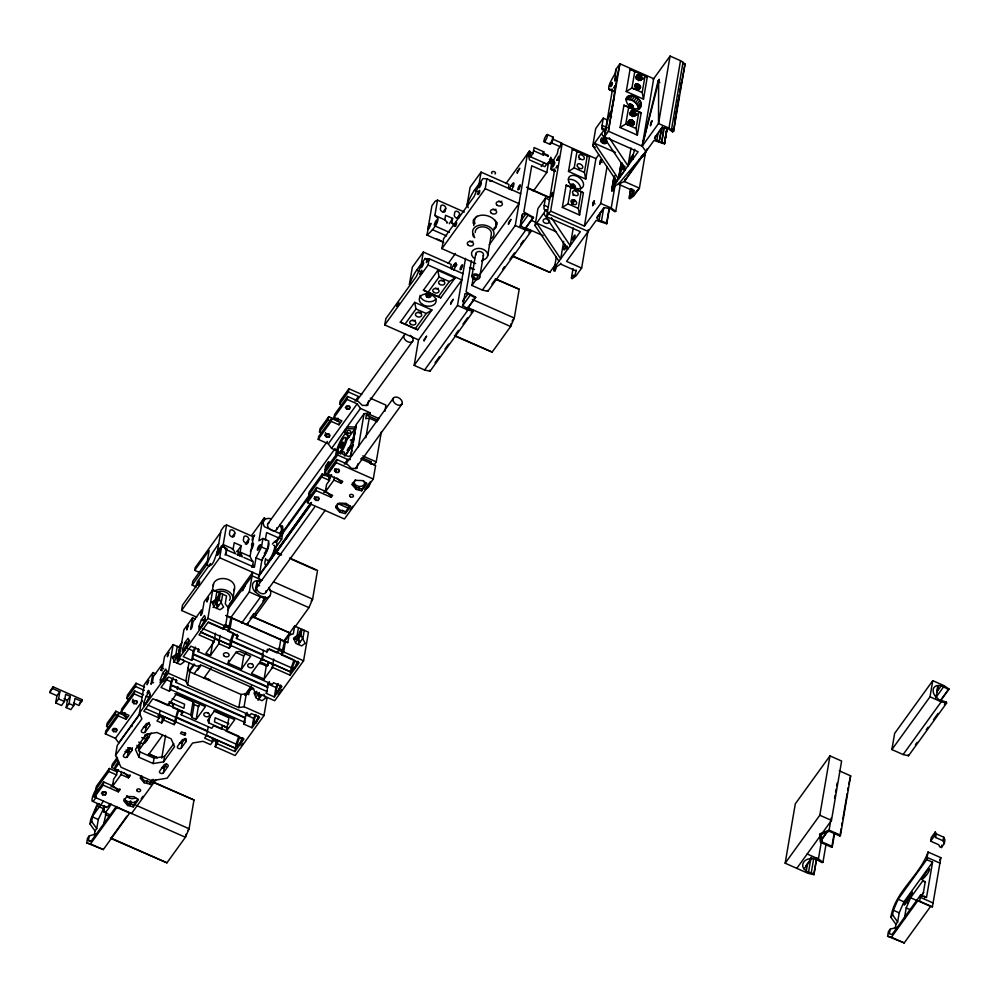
<?xml version="1.0" encoding="UTF-8"?>
<svg xmlns="http://www.w3.org/2000/svg" width="999" height="999" viewBox="0 0 999 999"><rect width="100%" height="100%" fill="white"/><g stroke="black" fill="none" stroke-linecap="round" stroke-linejoin="round"><path stroke-width="1.5" d="M628.496 105.145C630.257 101.361 636.076 108.529 631.131 108.179M629.07 95.679L626.173 99.675C631.905 98.551 638.636 103.521 638.386 109.528L641.283 105.532C642.207 98.464 629.582 91.021 626.148 98.839C625.212 105.906 637.837 113.337 641.283 105.532M621.977 162.787C623.289 173.614 614.947 181.656 611.713 190.821L612.874 190.859L613.586 185.814M607.342 141.271C604.482 148.476 596.44 136.701 605.556 139.148M473.763 225.562L473.688 219.343L473.389 221.141C477.872 208.167 504.682 218.619 493.631 230.095M496.316 226.373L496.84 222.377L496.528 224.176M556.168 264.635L555.119 270.779L553.946 270.729L555.144 266.521L580.357 231.681L546.59 216.733L554.757 168.993C545.679 172.515 555.407 156.631 557.38 153.646L558.129 149.276L562.162 143.681L595.928 158.629L584.403 226.086L550.636 211.139L562.162 143.681M555.119 270.779L556.181 266.995L560.601 264.086L575.961 270.879L575.087 275.262L571.428 277.997L572.077 278.758L576.073 275.786L581.643 268.069L588.199 229.745M347.202 449.95L347.177 450.299A2.885 0.662 -66.1 0 0 348.314 449.812A2.885 0.662 -66.1 0 0 349.762 446.328L349.762 446.228M553.421 162C543.943 159.053 555.744 157.48 553.246 162.475L549.75 160.926M552.435 139.211L551.985 140.822M557.255 165.822L556.143 167.932L557.242 165.934M614.01 176.361L611.912 188.624L616.733 181.343L592.782 145.654L604.033 130.095L601.997 129.47L601.748 127.835L603.221 118.169L607.417 120.03M610.801 113.199L610.676 112.388L609.64 113.474L608.616 117.195L610.676 113.711L614.16 97.502M615.484 152.51L594.53 143.244L618.481 178.933L638.124 151.761L604.358 136.826L608.403 131.231L619.929 63.774L615.884 69.368L614.822 81.019L616.883 77.547L619.929 63.774L653.696 78.709L642.17 146.166L645.966 151.548L618.369 184.166L615.484 185.539L613.061 188.886M632.692 156.531L632.692 155.132L630.968 157.505L630.519 160.177L632.492 157.155L634.74 149.276M608.491 116.396L604.358 136.826L612.524 89.086C603.433 92.607 613.174 76.723 615.147 73.726L615.884 69.368M281.593 554.807L275.724 552.297L280.307 555.007M663.648 127.797L661.7 142.657L664.435 143.007L664.51 143.868L653.97 140.472L624.325 181.481L618.369 184.166L618.518 183.267M679.745 91.796L680.232 88.749M680.706 85.702L681.181 82.655M617.007 77.023L608.403 131.231L642.17 146.166L658.528 123.526L670.067 56.069L680.506 60.689L685.039 63.973L673.513 131.431L672.539 131.818L668.356 128.809L662.237 127.685L654.62 138.224L656.83 140.497L661.7 142.657L664.323 127.323M450.774 267.133L451.236 264.398L423.301 252.035L412.337 267.208L409.34 284.715L409.752 283.828A15.709 3.634 -66.1 0 1 416.683 270.13L421.303 263.736L423.301 252.035M508.541 187.225L509.003 184.49L481.068 172.115L470.092 187.3L467.107 204.795L468.231 207.68M667.007 129.021L664.51 143.868L667.132 128.534M81.943 701.51L74.962 698.426L73.726 705.619L70.842 709.615L66.184 707.554L69.068 703.558L70.305 696.365L65.647 694.305L64.411 701.498L61.526 705.494L55.707 702.921L56.931 695.716L49.95 692.632L50.262 690.833L53.147 686.837L82.255 699.712L79.058 705.506L73.464 703.034M49.95 692.632L53.147 686.837M55.707 702.921L58.591 698.925L59.828 691.72L52.835 688.636M66.184 707.554L67.42 700.361L70.305 696.365M109.128 727.559L106.606 726.435L107.155 723.201L115.822 711.213L125.449 715.471M155.906 779.794L131.531 813.498L129.708 813.074L103.309 849.587L86.713 842.881L87.5 838.298L89.223 835.901L95.817 833.978M94.318 835.027L95.005 830.981L89.96 823.9L90.747 819.317L97.328 804.033M98.352 790.584L95.829 789.472L96.341 786.45L109.341 768.481L117.095 771.902L116.583 774.924L113.699 778.92L112.388 786.575L119.755 789.834L118.307 791.832L103.184 785.139L103.721 781.98L113.811 786.438L118.469 790.921L118.307 791.832M140.359 712.936L118.694 742.906L115.422 738.336L105.332 733.865L105.832 730.931L118.831 712.949L126.586 716.383L126.086 719.317L118.332 715.883L118.831 712.949M90.772 841.508L88.449 840.484L89.223 835.901M89.96 823.9L91.696 821.503L92.47 816.92L97.228 805.881L99.013 803.408M106.606 726.435L115.26 714.447L115.822 711.213M95.005 830.981L96.741 828.583L98.302 819.492L104.833 805.981M113.611 731.618L114.111 728.683L116.571 728.771L116.071 731.718L113.611 731.618L112.238 730.019L113.337 728.496L115.809 728.583L117.17 730.194L116.071 731.718M104.995 791.845L106.356 793.456L105.27 794.967L102.797 794.879L103.334 791.72M95.829 789.472L108.829 771.49L109.341 768.481M105.27 794.967L105.807 791.807L102.535 791.757L101.436 793.281L102.797 794.879M118.182 770.354L111.713 767.494L112.225 764.485L117.432 757.292M126.086 719.317L128.971 715.321L121.216 711.887L121.716 708.953L134.715 690.971L143.544 694.879M103.659 824.2L106.406 812.05M182.892 712.499L178.721 710.651L176.398 717.132L176.011 721.99L213.212 738.511L212.662 741.708L210.539 744.642L203.047 741.32L192.595 743.019L167.17 778.184L151.498 780.731L120.991 767.244L115.534 755.331L117.233 745.441L139.985 713.96M129.333 699.587L126.811 698.463L127.373 695.229L136.039 683.241L144.58 687.025M124.363 716.508L125.025 712.649M136.026 700.624L137.387 702.222L136.289 703.746L133.829 703.658L132.467 702.047L132.967 699.113M126.811 698.463L135.477 686.488L136.039 683.241M121.216 711.887L134.216 693.905L134.715 690.971M112.388 786.575L121.054 774.587L121.566 771.528M133.829 703.658L134.328 700.724M131.918 726.673L132.23 724.874M136.289 703.746L136.801 700.811L133.554 700.524L132.467 702.047M127.285 756.842L131.905 750.449A2.098 1.498 9.7 0 0 130.956 748.338A2.098 1.498 9.7 0 0 128.172 748.8L123.551 755.194A2.098 1.498 9.7 0 0 124.488 757.292A2.098 1.498 9.7 0 0 127.285 756.842L128.197 751.435L130.519 748.239M131.905 750.449L132.368 747.751M115.534 755.331L141.933 718.818L139.398 713.149L144.293 684.565L152.959 672.577L155.682 673.788M129.595 804.02L130.095 801.098M139.011 750.486L140.285 743.056L137.762 746.54M130.32 804.02L130.832 801.061M138.961 757.254L135.439 749.375L146.416 734.19L156.868 732.492L171.079 738.773L174.588 746.665L163.624 761.837L153.172 763.548L138.961 757.254L139.885 751.86L136.95 745.291M145.192 732.067L149.813 725.674A2.098 1.498 9.7 0 0 148.863 723.563A2.098 1.498 9.7 0 0 146.079 724.025L141.458 730.419A2.098 1.498 9.7 0 0 142.395 732.517A2.098 1.498 9.7 0 0 145.192 732.067L146.104 726.673L149.188 722.402M141.733 737.562L144.231 738.661L144.843 735.064L147.465 734.64M134.715 804.37L135.215 801.423M146.329 741.508L147.627 733.903M160.602 680.706L160.202 683.004L165.409 675.811L166.646 671.153L165.784 669.068L162.612 673.463L160.29 679.944L162.899 681.718M153.172 779.32L149.713 784.115L144.143 782.704L144.443 780.931L140.484 776.273M146.728 782.804L147.04 781.018L144.443 780.931M159.415 714.535L160.115 710.489M139.398 713.149L168.282 673.201L173.177 644.605L179.595 647.452L178.571 653.446L175.687 657.442L173.039 658.204L175.924 654.208L177.26 646.428M153.172 763.548L154.083 758.154L164.535 756.443L173.826 743.606M149.713 784.115L151.748 779.944M157.904 715.546L163.349 718.194L164.311 716.87L163.761 720.067L174.088 724.65L174.638 721.44L159.653 714.809L159.103 718.006L156.98 720.941L161.638 722.989L162.562 717.607M181.593 610.489L182.517 605.094L194.355 588.711A5.245 1.211 -66.1 0 0 197.278 581.905L210.564 563.536A5.232 1.211 -66.1 0 0 212.263 563.936L212.887 562.986A5.232 1.211 -66.1 0 0 214.573 559.365L216.471 554.058A4.97 1.149 -66.1 0 1 218.656 549.725L221.678 546.228L219.718 557.742L181.593 610.489L196.703 617.17M244.38 720.004L243.681 724.05L252.06 727.759L259.653 717.27L251.261 713.561L250.075 715.209L175.787 682.342L176.973 680.694L168.594 676.985L161.014 687.462L169.393 691.183L171.004 681.73L172.877 678.021M169.393 691.183L170.579 689.535L170.979 684.677L173.289 678.196M159.103 718.006L143.819 711.251L152.859 698.751L168.144 705.506L168.506 703.371M178.858 660.789L176.848 657.954L177.61 653.458M161.738 758.154L165.634 735.314M299.051 633.291L301.948 629.295L308.466 632.18L303.584 660.789L274.7 700.736L254.795 691.932L253.034 687.986L201.798 665.322L196.578 666.171L178.996 658.391L183.891 629.795L192.557 617.807L195.28 619.018M196.378 586.987L192.183 585.127L192.869 581.143L207.317 561.151L209.166 550.349L194.718 570.342L200.3 572.814M194.718 570.342L195.18 567.632L220.592 532.467M175.787 682.342L176.249 679.607M163.624 761.837L164.535 756.443M226.686 730.806L227.235 727.609L222.577 725.549L221.703 729.208L213.661 725.649L211.751 728.308L181.206 714.797L183.129 712.137L172.802 707.567L173.676 703.908L169.018 701.847M173.676 703.908L172.802 707.567M177.31 689.497L177.797 686.588M163.374 772.814L167.994 766.42A2.098 1.498 9.7 0 0 167.058 764.31A2.098 1.498 9.7 0 0 164.273 764.772L159.653 771.166A2.098 1.498 9.7 0 0 160.589 773.263A2.098 1.498 9.7 0 0 163.374 772.814L164.298 767.419L166.608 764.223M174.638 721.44L178.009 709.452M216.209 740.759L215.197 746.703L235.115 755.519L263.986 715.559L244.081 706.743L238.848 707.604L187.625 684.927L185.864 680.993L188.923 663.099M181.206 714.797L181.905 710.701M269.393 681.543L267.532 686.725L267.145 691.583L265.959 693.231L274.338 696.94L281.918 686.45L273.539 682.742L272.352 684.39L198.052 651.523L199.251 649.874L190.871 646.166L183.279 656.655L191.671 660.364L193.282 650.923L195.155 647.202M187.625 684.927L189.86 671.827L188.099 667.881M191.671 660.364L192.857 658.716L193.244 653.858L195.567 647.377M181.281 748.039L185.901 741.645A2.098 1.498 9.7 0 0 184.965 739.535A2.098 1.498 9.7 0 0 182.18 739.997L177.56 746.39A2.098 1.498 9.7 0 0 178.496 748.488A2.098 1.498 9.7 0 0 181.281 748.039L182.205 742.644L185.29 738.373M198.052 651.523L198.526 648.788M184.678 735.301L185.826 733.703L181.606 731.83L180.457 733.428L184.678 735.301L185.14 732.604M185.901 741.645L186.363 738.948M168.144 705.506L176.561 693.868L205.407 706.63L196.166 719.417L191.945 717.544L190.772 714.922L193.007 701.822L174.887 693.793M212.1 592.045L213.486 583.953M178.996 658.391L207.879 618.418L212.775 589.835L219.168 592.669L218.157 598.663L215.26 602.659L212.637 603.433L215.522 599.437L216.858 591.645M220.155 548.788L219.368 548.439A3.272 0.762 -66.1 0 0 218.069 549.787L217.282 552.197L220.979 530.594L224.313 525.973L226.573 524.95L253.409 536.825L250.062 556.455L252.41 561.251A5.919 1.374 -66.1 0 1 251.86 566.895M191.945 717.544L194.181 704.445L193.007 701.822M222.789 547.127L226.573 524.95M196.166 719.417L198.401 706.305L200.087 703.983M218.456 606.006L216.433 603.184L217.445 597.177M221.254 546.128L226.923 548.551L225.874 554.67L254.395 567.295L256.019 557.842L261.501 546.99L262.962 538.449L268.781 541.021L267.32 549.575L261.838 560.414L258.704 578.733M216.433 603.184L219.318 599.188L220.342 593.181L226.573 595.953L225.25 603.746L228.521 608.316L225.462 626.211L223.339 629.145L208.054 622.377L199.013 634.889L214.298 641.645L205.881 653.296L210.539 655.356L218.956 643.706L219.505 640.509L214.51 638.91L215.484 633.241M210.539 655.356L212.775 642.245M214.298 641.645L214.51 638.91M222.677 594.218L221.341 602.022L216.646 608.503M234.802 533.116L234.328 535.851A2.747 1.811 35.9 0 1 231.568 536.65A2.747 1.811 35.9 0 1 229.445 533.678L229.907 530.956A2.747 1.811 35.9 0 1 232.68 530.157A2.747 1.811 35.9 0 1 234.802 533.116L232.205 536.713M233.154 548.975L223.214 544.58L225.574 549.375L235.502 553.771L233.154 548.975L234.228 542.682L241.234 545.779L239.485 555.844M185.939 834.252L185.414 837.249L166.933 862.824L110.327 838.211M218.631 644.168L220.142 635.314M153.484 782.042L193.993 799.974L189.073 828.758L185.414 837.249L94.518 797.127L95.055 793.968L103.721 781.98M223.339 629.145L223.701 627.01M235.452 748.351L213.212 738.511L212.25 739.834L216.895 741.895L217.869 740.571L217.32 743.768L234.902 751.548L236.051 744.093L238.861 736.251L208.816 722.901L210.065 715.621M232.667 599.537L234.503 588.748M279.945 639.31L280.794 639.51L279.021 649.912L276.898 652.846L268.868 649.288L266.945 651.947L236.413 638.436L238.324 635.776L227.997 631.206L231.044 617.669L226.386 615.609M227.997 631.206L230.12 628.271L231.893 617.869L231.044 617.669M218.956 643.706L229.295 648.276L230.457 640.796L233.254 632.979M248.264 542.007L248.739 539.285A2.747 1.811 35.9 0 0 246.616 536.313A2.747 1.811 35.9 0 0 243.843 537.125L243.381 539.847A2.747 1.811 35.9 0 0 245.504 542.819A2.747 1.811 35.9 0 0 248.264 542.007L246.541 544.405M228.184 663.161L236.276 651.972L239.76 651.41L250.724 656.256L241.483 669.043L228.184 663.161L228.684 660.252M229.295 648.276L231.206 645.629L231.606 640.771L233.916 634.29L236.701 635.514M236.413 638.436L237.113 634.34M221.703 729.208L222.065 727.072M230.27 618.344L249.325 591.97L252.685 572.327L228.172 606.231M234.902 751.548L243.943 739.048L226.361 731.268L228.921 717.707L213.811 711.013M241.483 669.043L243.719 655.943L246.241 652.459M255.245 591.745L257.018 581.368M255.569 592.419L257.592 580.569M265.284 540.247L266.596 532.567L281.681 539.235L275.337 548.026M238.848 707.604L241.096 694.492L246.316 693.643L248.651 694.68L249.463 689.884L253.734 688.648M244.081 706.743L246.316 693.643M243.681 724.05L244.88 722.402L245.267 717.544L247.115 712.362M242.72 737.612L242.32 739.909L237.125 747.102L237.213 744.043L239.535 737.562L241.858 738.586L239.535 745.067L237.213 744.043M281.681 539.235L283.167 530.569L282.455 525.899L281.481 525.899L282.118 530.182L279.683 533.478L264.335 526.673L263.286 523.788L263.286 521.753L265.172 518.681L264.323 517.882L262.238 521.303L258.941 540.759L262.962 538.449M262.387 660.401L263.386 654.57M252.06 727.759L253.684 718.318L255.557 714.597M266.945 651.947L267.407 649.213M286.626 538.199L286.676 536.75L284.965 539.947M289.235 522.914L288.674 525.062L277.123 541.046M267.532 665.809L268.406 662.15L267.532 665.809L261.888 663.311L258.404 663.873L251.473 673.463L264.098 679.058L266.333 665.946L268.356 663.149M263.986 715.559L267.07 697.489M272.19 667.869L273.701 659.003M264.098 679.058L272.515 667.407L273.064 664.21L268.069 662.599M311.226 496.078L308.703 494.967L309.228 491.945L322.227 473.963L329.982 477.397L329.458 480.419L326.573 484.415L325.262 492.07L332.63 495.329L331.193 497.327L316.059 490.621L316.608 487.475L326.698 491.933L331.343 496.416L331.193 497.327M338.736 453.246L337.462 452.947L337.774 451.148L331.581 448.401L328.309 443.818L318.219 439.36L318.718 436.426L331.718 418.444L339.473 421.878L338.973 424.812L331.206 421.378L331.718 418.444M322.003 433.042L319.48 431.93L320.03 428.683L328.696 416.708L338.324 420.966M274.338 696.94L275.949 687.499L277.834 683.791M272.515 667.407L290.097 675.187L299.138 662.687L281.556 654.907L282.105 651.698L284.603 641.37L289.061 635.114L293.319 633.865L294.655 626.073L300.774 628.783L299.762 634.777L296.865 638.773L294.23 639.547L297.128 635.514M281.556 654.907L283.666 651.972L285.452 641.57L231.893 617.869M225.749 615.459L286.301 642.245L287.774 642.594L289.061 635.114M325.125 435.514L326.223 433.991L328.683 434.078L330.057 435.689L328.958 437.2L326.498 437.112L325.125 435.514L325.624 432.579M317.869 497.34L319.243 498.951L318.144 500.462L315.684 500.374L314.31 498.763L314.673 496.665M319.48 431.93L328.147 419.942L328.696 416.708M315.684 500.374L316.221 497.215M326.498 437.112L326.998 434.178L329.458 434.265L328.958 437.2M308.703 494.967L321.703 476.985L322.227 473.963M318.144 500.462L318.681 497.302L315.409 497.252L314.31 498.763M290.097 675.187L291.258 667.707L294.056 659.889M332.355 476.423L324.6 472.989L325.112 469.967L338.112 451.998L348.201 456.456L352.46 455.219M338.973 424.812L341.858 420.816L334.103 417.382L334.603 414.448L347.602 396.466L357.692 400.936L362.35 405.407L367.769 405.394L368.531 400.886M301.948 629.295L300.924 635.289L305.195 643.306L301.623 645.916L295.804 643.344L293.556 638.161L297.128 635.551L298.451 627.759M300.062 642.12L298.039 639.285L298.801 634.79M328.559 461.9L327.947 465.497L325.062 469.493L325.674 465.896L328.559 461.9L330.307 462.674M342.22 405.082L339.697 403.958L340.247 400.724L348.913 388.736L361.738 394.405M337.35 421.378L337.899 418.144M297.914 661.238L297.527 663.548L292.332 670.729L292.407 667.682L294.73 661.201L297.053 662.225L294.742 668.706L292.407 667.682M304.27 630.332L302.947 638.124L298.401 644.405M338.099 469.368L339.46 470.979L338.361 472.49L335.901 472.402L334.528 470.804L334.89 468.693M324.6 472.989L337.587 455.007L338.112 451.998M334.103 417.382L347.09 399.4L347.602 396.466M339.697 403.958L348.364 391.97L348.913 388.736M325.262 492.07L333.928 480.082L334.453 477.023M335.901 472.402L336.438 469.243M348.901 406.106L350.274 407.717L349.175 409.24L346.715 409.14L347.215 406.206M348.801 437.275L344.643 432.392L344.955 430.594L347.677 426.81L355.169 427.085L356.318 425.487M338.361 472.49L338.898 469.33L335.627 469.28L334.528 470.804M349.175 409.24L349.675 406.293L346.441 406.019L345.342 407.542L346.715 409.14M344.643 432.392L347.677 426.81M335.751 507.504L338.923 503.109L346.054 503.371L350.474 506.381L345.279 513.573L339.697 512.162L335.751 507.504L337.637 503.533M339.697 512.162L340.01 510.377L336.051 505.731M355.169 427.085L353.496 436.838L352.035 440.234M350.612 456.506L356.031 424.825L364.048 413.723L370.154 412.737L369.842 414.535L366.358 415.097L365.746 418.693L369.23 418.131L377.31 421.703M352.06 450.399L350.612 455.494M352.547 447.577L353.034 444.755L345.179 455.819M353.421 442.432L354.146 438.199M354.633 435.364L355.12 432.542M355.594 429.72L356.081 426.898M342.295 512.25L342.607 510.477L340.01 510.377M345.279 513.573L345.579 511.788L349.912 505.794M347.377 510.589L349.013 506.343L343.706 503.996L341.121 503.908M358.379 446.915L364.048 413.723M352.21 484.727L352.51 482.954L356.468 487.599L362.038 489.011L361.738 490.796L356.168 489.385L352.21 484.727L355.382 480.332L362.525 480.594L366.933 483.603L361.738 490.796M356.168 489.385L356.468 487.599M471.428 260.577L466.083 291.845L475.736 297.29L475.099 297.752L468.069 293.868L464.972 293.681L462.937 305.544L467.969 309.215L472.939 310.352L473.351 311.288L430.032 371.216L424.612 369.992L414.173 365.372L418.531 339.885L384.765 324.95L385.839 318.656L416.496 276.236L422.602 262.1L425.199 258.504L429.607 260.077M365.871 437.774L369.23 418.131M358.766 489.473L359.066 487.699M370.517 464.036L370.929 461.638L361.875 457.617M316.608 487.475L307.942 499.45L307.392 502.609L344.418 519.005L373.289 479.033L375.612 465.459L360.639 458.828M370.929 461.638L369.967 462.962L374.113 464.797L376.223 461.863L381.406 431.643M384.89 411.263L385.939 405.107L370.279 398.189M443.856 242.545L426.91 235.04L428.346 227.897L428.259 229.333A3.272 0.762 -66.1 0 0 429.745 226.823L431.168 223.439L430.294 223.651A3.272 0.762 -66.1 0 0 428.996 224.987L428.209 227.397L431.905 205.794L435.239 201.174L437.5 200.15L464.335 212.025M426.985 258.928L426.361 262.587L429.158 258.716L462.924 273.664M426.91 235.04A44.043 10.202 -66.1 0 0 432.217 229.957L432.954 229.071A44.043 10.202 -66.1 0 0 435.227 226.086A4.883 1.124 -66.1 0 0 436.913 223.002L437.375 221.84A4.883 1.124 -66.1 0 0 437.724 218.257L434.877 215.447L437.5 200.15M384.765 324.95L428.084 265.01L429.158 258.716M427.322 297.178L427.622 295.379M445.729 208.329L445.254 211.051A2.747 1.811 35.9 0 1 442.495 211.85A2.747 1.811 35.9 0 1 440.372 208.891L440.834 206.156A2.747 1.811 35.9 0 1 443.606 205.357A2.747 1.811 35.9 0 1 445.729 208.329L443.119 211.925M446.84 223.127A4.883 1.124 -66.1 0 1 447.652 222.652L444.817 219.842L445.591 215.309L452.597 218.406L451.823 222.952L453.708 224.825M475.674 263.574L441.908 248.639L443.606 238.736L474.263 196.316L479.183 184.153L482.954 178.584L486.925 178.809L520.691 193.744M459.652 214.485L459.19 217.208A2.747 1.811 35.9 0 1 456.418 218.019A2.747 1.811 35.9 0 1 454.308 215.047L454.77 212.325A2.747 1.811 35.9 0 1 457.53 211.513A2.747 1.811 35.9 0 1 459.652 214.485L457.055 218.082M414.173 365.372L457.492 305.432L465.534 258.379M481.068 172.115L479.07 183.828L474.438 190.222A15.709 3.634 -66.1 0 0 467.52 203.921L467.107 204.795M473.176 223.339L473.489 221.541L474.075 223.764M463.124 301.898L463.636 298.926M441.908 248.639L485.227 188.699L486.925 178.809M471.965 275.949L475.799 253.459M533.279 191.171L546.815 172.44L531.73 165.772L523.838 211.938L533.503 217.37L532.867 217.844L525.836 213.948L522.727 213.774L520.704 225.624L525.736 229.308L530.706 230.444L531.106 231.381L487.787 291.308L482.367 290.072L471.928 285.464L473.176 278.159M479.607 277.697A3.921 2.81 9.7 0 0 474.537 274.026A3.921 2.81 9.7 0 0 473.201 278.733A3.921 2.81 9.7 0 0 479.607 277.697L483.454 255.207M487.599 256.094L491.296 234.515A8.179 5.869 9.7 0 0 483.791 226.898A8.179 5.869 9.7 0 0 475.212 232.517M495.329 228.396L496.628 224.575M480.057 274.226L515.259 225.524L527.372 154.508L529.458 151.086L530.294 151.885L527.597 155.632M520.129 226.423L522.152 214.573M533.566 150.699L534.103 147.552L543.793 151.836L543.256 154.982L533.566 150.699A3.921 0.912 -66.1 0 1 531.368 155.794A3.921 0.912 -66.1 0 1 530.107 155.494L530.644 152.347L533.404 153.571M511.138 323.526L510.626 326.523L492.145 352.098L455.094 336.139M495.454 278.733L519.205 289.248L514.285 318.032L510.626 326.523L467.307 307.355M558.978 261.251L535.027 225.562L537.949 208.479L545.466 198.077L549.65 199.937M547.864 156.568A3.921 0.912 -66.1 0 1 548.239 156.256L548.376 155.444L542.919 153.034L543.793 151.836M546.815 172.44L548.301 163.774M535.027 225.562L546.103 209.827A15.709 3.634 -66.1 0 1 544.23 205.27L545.466 198.077M562.35 207.417L566.158 185.115L583.391 192.745L579.582 215.047L562.35 207.417L568.031 203.871L570.928 186.963M568.506 171.441L572.315 149.138L589.547 156.768L585.726 179.071L568.506 171.441L574.188 167.894L577.072 150.986M553.946 270.729L556.306 256.93M563.711 241.346L560.714 258.853L536.763 223.152L556.318 231.805M560.601 264.086L560.751 263.187M573.264 227.922L570.217 245.704L551.398 217.657M579.582 215.047L578.284 208.404L581.168 191.496M585.726 179.071L584.427 172.427L587.325 155.519M571.428 277.997L573.026 268.619M573.501 276.848L573.788 275.112L571.728 276.261M575.961 270.879L576.111 269.98M600.861 141.034L601.348 138.187M601.023 141.646L601.51 138.811M601.398 142.233L602.135 137.962M601.96 142.745L602.684 138.474M602.659 143.144L603.396 138.873M593.256 202.21L592.632 205.819L594.405 200.624L593.256 202.21L595.004 204.033M600.337 160.777L599.725 164.373L601.485 159.178L600.337 160.777L602.085 162.587M603.458 143.406L604.432 137.725M604.308 143.519L605.282 137.837M605.144 143.469L605.869 139.198M605.906 143.269L606.63 138.998M584.403 226.086L600.774 203.434L607.055 166.646M581.643 268.069L566.57 261.401L596.203 220.379L606.755 223.776L606.68 222.927L599.063 220.404L600.374 212.737M601.361 221.716L603.721 207.917L597.015 217.233M620.117 127.51L623.925 105.207L641.158 112.825L637.35 135.14L620.117 127.51L625.799 123.963C631.755 127.298 638.511 123.239 631.231 119.868C626.823 119.218 629.557 125.35 632.679 124.763M626.261 91.533L630.069 69.231L647.302 76.861L643.493 99.163L626.261 91.533L631.955 87.987C638.885 92.033 644.58 86.076 636.675 83.804C632.966 84.341 636.226 89.223 638.823 88.786M613.811 178.559L611.713 190.821L614.023 178.559M606.68 222.927L609.303 207.592M614.735 175.874L612.899 186.601L615.446 178.259M606.755 223.776L609.378 208.441M599.063 220.404L596.853 218.132L604.47 207.592L610.601 208.729L614.772 211.726L615.746 211.338L611.213 208.054L615.134 185.065M628.696 107.055L625.799 123.963L636.051 128.496L637.35 135.14M634.84 71.079L631.955 87.987L642.195 92.52L643.493 99.163M621.228 162.899L618.481 178.933L621.241 162.874M615.746 211.338L620.466 183.741M609.165 137.75L627.984 165.797L631.018 148.014M636.051 128.496L638.935 111.588C638.311 117.57 628.471 116.371 630.906 111.126C633.216 109.765 637.325 113.099 635.376 115.422M642.195 92.52L645.092 75.612C644.455 81.593 634.627 80.395 637.05 75.15C639.36 73.776 643.468 77.123 641.52 79.445M645.704 151.361L639.41 188.162L633.841 195.866L629.845 198.838L629.195 198.077L630.794 188.699M629.195 198.077L631.256 196.94L632.592 189.111M633.641 190.747L632.854 195.342L631.256 196.94M625.411 178.858L624.325 181.481L639.41 188.162L632.854 195.342L633.865 190.06M658.091 80.869L642.17 146.166L659.253 79.271L658.091 80.869L659.852 82.68M654.62 138.224L657.317 133.804M655.019 138.836L655.544 135.777M656.83 140.497L658.129 132.83M667.057 127.685L664.435 143.007L667.082 127.872M676.885 108.217L678.521 99.363L673.513 131.431L668.968 128.147L680.506 60.689M671.503 129.595L683.029 62.138M673.064 128.746L672.539 131.818L673.076 128.871M816.82 857.929L813.96 874.674L808.041 873.326L785.164 863.198L795.304 803.833L829.969 755.893L841.608 761.038L831.468 820.404L796.802 868.356M813.96 874.674L813.885 873.825L806.255 871.315L807.567 863.71M808.453 872.564L811.051 857.342M785.164 863.198L819.817 815.246L829.969 755.893M811.151 873.463L813.748 858.241M813.885 873.825L816.495 858.603M806.255 871.315L803.246 867.769A10.602 7.605 9.7 0 1 809.864 858.616L815.296 858.815L821.99 862.624L822.951 862.237L818.418 858.953L821.278 842.207M821.615 841.757L820.978 834.552L829.195 831.268L839.922 836.013L840.496 835.214L829.108 830.169L819.642 833.953L820.366 842.257L831.767 847.302L832.342 846.503L821.615 841.757L822.402 837.187M822.951 862.237L826.086 843.968M829.108 830.169L831.18 817.994M834.565 798.213L835.089 795.167M835.614 792.12L836.126 789.073M836.65 786.026L837.174 782.991M831.767 847.302L834.103 833.603M832.342 846.503L834.689 832.804M839.922 836.013L841.22 828.408M841.745 825.361L842.269 822.314M842.781 819.267L847.202 793.393M847.726 790.346L848.251 787.312M848.763 784.265L850.649 775.848L839.247 770.816M840.496 835.214L850.649 775.848M949.05 689.035L948.401 689.497L941.383 685.614L936.825 685.626A10.602 6.968 35.9 0 0 935.064 695.928L938.973 699.687L946.253 702.097L946.652 703.034L908.528 755.781L903.121 754.545L891.882 749.575L894.642 733.403L932.766 680.669L944.005 685.639L949.05 689.035L940.883 700.336M895.216 928.371L895.916 924.325L890.858 917.244C894.942 891.458 919.742 875.948 928.034 852.022L940.846 857.691L932.429 906.842L930.606 906.418L904.207 942.931L887.611 936.225L888.398 931.642L890.134 929.245L896.715 927.322L896.203 930.344M890.858 917.244L892.594 914.847L893.381 910.264L898.126 899.225L926.722 859.664L928.034 852.022M890.134 929.245L889.347 933.828L892.095 934.477L920.691 894.917L926.51 897.502L932.542 862.249L926.722 859.664M891.882 749.575L930.007 696.827L932.766 680.669M935.676 698.089L936.175 695.117M936.687 692.157L937.699 686.226M895.916 924.325L897.639 921.927L899.2 912.836L903.958 901.797L932.542 862.249M936.25 697.29L938.273 685.426M904.332 918.918L906.205 907.941L910.589 897.751L922.726 880.981L925.274 881.58L923.388 892.544L921.752 896.365M932.429 906.842L919.629 901.185L920.691 894.917M930.643 841.158L931.268 837.562L935.351 831.917L936.225 833.89L935.613 837.487L943.106 840.796L944.317 843.518L941.42 847.514L939.684 846.74L938.798 844.767L930.643 841.158L934.727 835.514L935.351 831.917M941.42 847.514L941.832 845.117M943.106 840.796L943.718 837.199L936.225 833.89M944.317 843.518L944.929 839.922L943.718 837.199M121.054 774.587L128.421 777.846L129.858 775.848L114.735 769.155L115.272 765.996L118.744 761.201M119.755 789.834L119.905 788.923L118.469 790.921M128.421 777.846L130.02 774.949L129.858 775.848M127.672 805.481L123.714 800.836L126.898 796.44L134.028 796.69L138.449 799.699L133.242 806.892L127.672 805.481L127.984 803.708L124.026 799.05M130.27 805.569L130.582 803.795L127.984 803.708M152.959 672.577L150.961 684.265L152.397 682.267L153.371 676.573L162.038 664.585L161.064 670.279L162.238 670.804M133.242 806.892L133.554 805.119L137.887 799.125M161.064 670.279L162.512 668.281L164.51 656.593L173.177 644.605M192.557 617.807L190.547 629.482L191.995 627.497L192.969 621.803L201.636 609.815L200.662 615.509L202.098 613.511L204.108 601.823L212.775 589.835M333.928 480.082L341.296 483.341L342.744 481.343L327.622 474.65L328.159 471.491L336.825 459.503L346.903 463.973L351.561 468.444L356.993 468.431L357.767 463.936M327.622 474.65L336.276 462.662L336.825 459.503M341.296 483.341L341.458 482.43L336.8 477.959M630.831 188.961L629.482 196.341L630.943 188.911M674.712 120.017L675.249 117.07M675.799 114.111L676.335 111.164M679.869 91.995L685.039 63.973L684.065 64.361M629.919 104.108L628.583 105.295L631.38 106.531L632.692 105.632L632.467 108.416L633.154 106.706M662.325 126.661L659.115 141.796L661.475 127.997L659.003 131.468M623.039 164.435L621.565 168.556L623.888 169.58M614.697 80.22L616.158 76.823L617.045 76.611M259.053 575.274L310.714 503.059M276.298 551.935L278.009 548.738L278.084 549.475M279.183 547.939L280.894 544.742L280.969 545.479M282.068 543.943L283.791 540.746L283.853 541.483M192.183 585.127L207.043 564.26A15.709 3.634 -66.1 0 1 213.973 550.561L218.669 543.718M624.862 166.546L624.1 168.681L621.765 167.645M924.649 897.814L924.887 896.378L924.212 896.765M143.831 702.722L146.154 696.241L149.326 691.845L150.175 693.93L148.938 698.588L143.744 705.781L143.831 702.722L146.129 703.733M146.591 702.447L150.037 695.054M167.295 671.191L164.91 674.487L162.587 680.968L160.29 679.944M177.785 658.166L177.285 661.126L178.371 659.602M182.567 649.125L184.89 642.644L188.062 638.249L188.923 640.334L187.675 644.992L182.48 652.185L182.567 649.125L184.865 650.149L187.188 643.668L189.573 640.371M199.026 626.348L201.348 619.867L204.52 615.471L205.382 617.569L204.146 622.215L198.938 629.407L199.026 626.348L201.323 627.372L205.232 618.693M217.382 603.396L216.87 606.356L217.969 604.832M212.662 741.708L204.633 738.161L206.543 735.501L208.329 726.76M267.857 665.346L259.827 661.788L261.75 659.14L263.524 650.386M248.963 692.257L250.874 688.498L251.161 689.223M259.39 694.268L258.878 697.227L259.977 695.716M258.791 717.132L253.584 724.325L253.671 721.266L255.994 714.784M256.306 723.051L258.316 715.821M281.069 686.313L275.861 693.506L275.949 690.446L278.271 683.965M278.733 690.184L280.594 685.002M298.976 639.497L298.476 642.457L299.575 640.933M547.252 163.386L544.817 166.683L529.458 159.89L528.421 154.957L530.294 151.885M627.984 165.797L630.394 159.34M148.651 692.669L149.288 691.308M647.14 148.726L645.966 151.548L641.021 157.068M294.88 627.122L308.953 607.642L312.612 599.15L317.532 570.367L289.598 558.004M939.747 860.239L940.846 857.691M632.991 106.169L632.267 107.767L631.38 106.531L632.255 105.132M572.027 204.408L571.903 203.746M630.019 123.988L628.821 123.976L629.795 124.5L632.679 120.504M629.22 123.114L629.457 124.276L632.317 120.305M624.625 166.009L621.565 169.755M186.151 644.73L187.4 642.257M631.905 107.13L632.692 105.632M633.628 111.189L631.331 115.509L630.619 115.11L633.503 111.114L631.331 115.509L634.215 111.513M551.773 141.284L550.899 142.482M552.347 163.986L548.851 162.437L549.537 161.388L553.021 162.937L552.347 163.986L548.401 162.325M449.375 223.726L452.597 218.406M104.395 808.303L103.234 811.575L103.908 811.188M560.851 143.844L561.713 143.132L560.077 146.641L550.761 142.52M905.306 901.647C898.725 916.857 924.038 874.088 905.306 901.647L908.091 902.884M624.325 181.481L635.401 164.71M611.912 188.624L625.424 169.343L601.46 133.641M56.931 695.716L59.828 691.72M79.371 703.708L82.255 699.712M400.374 322.153L414.697 302.335L431.93 309.952L417.607 329.77L400.374 322.153L417.607 329.77M423.476 290.185L437.799 270.367L455.032 277.997L440.709 297.814L423.476 290.185L440.709 297.814M105.332 733.865L118.332 715.883M236.9 551.773L241.234 545.779M318.219 439.36L331.206 421.378M245.267 544.08L248.739 539.285M251.623 535.464L264.323 517.882M448.226 263.461L455.457 253.471M505.993 183.554L529.458 151.086M405.132 324.001L415.996 308.978L414.697 302.335M428.246 292.033L439.098 277.01L437.799 270.367M263.349 521.191L265.172 518.681M252.297 538.236L254.62 535.039L251.998 540.034M125.15 718.381L126.586 716.383M354.982 401.236L358.454 396.428L348.364 391.97M451.473 269.405A4.583 1.061 -66.1 0 1 453.496 265.409L454.657 263.811A4.583 1.061 -66.1 0 1 456.131 264.161A4.583 1.061 -66.1 0 1 453.571 270.105M509.24 189.498A4.583 1.061 -66.1 0 1 511.263 185.502L512.412 183.903A4.583 1.061 -66.1 0 1 513.898 184.253A4.583 1.061 -66.1 0 1 511.338 190.197M178.446 647.439L182.105 642.382M267.982 523.588L327.36 441.446M356.581 401.011L404.083 335.289M115.422 738.336L142.495 700.873M178.596 650.961L180.757 647.964M218.169 596.178L220.342 593.181M328.309 443.818L357.18 403.871L347.09 399.4M173.451 662.312L177.66 656.493M213.049 607.542L217.258 601.71M176.848 657.954L179.733 653.958M415.384 328.534L426.248 313.511L431.93 309.952M438.486 296.566L449.35 281.543L455.032 277.997M331.581 448.401L360.452 408.441L357.18 403.871M177.06 663.286L180.307 658.791M164.248 681.618L166.845 678.034M276.661 529.433L335.115 448.551M366.183 405.582L412.762 341.134M541.221 166.558L543.918 162.837M346.491 439.085L349.101 435.477M418.531 339.885L461.85 279.957L428.084 265.01M347.452 439.135L354.857 428.883L347.377 428.608M489.21 244.842L518.993 203.634L485.227 188.699M111.713 767.494L117.782 759.103M275.112 542.457L309.003 495.554M323.564 475.412L325.387 472.889M227.585 609.702L252.098 575.799L262.175 580.257M288.923 524.712L310.776 494.493M324.425 475.599L326.248 473.076M481.793 261.164L483.329 259.028M94.518 797.127L103.184 785.139M114.735 769.155L119.068 763.161M307.392 502.609L316.059 490.621M189.286 670.429L193.843 664.123M328.958 477.834L330.781 475.312M286.925 536.401L311.501 502.41M328.796 478.484L331.531 474.7M189.236 671.877L194.705 664.298M117.095 771.902L118.544 769.904M329.982 477.397L331.418 475.399M258.329 576.923L311.276 503.658M329.545 478.384L331.368 475.861M276.024 552.859L311.051 504.408M471.928 285.464L476.448 279.221M110.976 786.95L113.499 783.453M323.851 492.432L326.386 488.936M344.318 464.135L347.677 459.478L350.399 459.465M462.662 301.361L468.069 293.868M521.328 220.192L525.836 213.948M138.436 750.836L151.224 733.141M194.156 673.738L200.549 664.897M257.193 586.538L314.735 506.93M345.804 463.961L393.306 398.239M144.867 743.131L149.425 736.825M197.765 669.954L200.499 666.171M94.293 813.835L103.397 801.223M462.45 305.944L470.566 294.705M520.217 226.024L528.334 214.797M161.638 722.989L163.761 720.067M603.221 118.169L595.704 128.571L592.782 145.654L595.204 147.502M466.97 308.991L475.099 297.752M524.737 229.083L532.867 217.844M466.72 309.777L475.736 297.29M525.387 228.609L533.503 217.37M635.601 77.148L637.05 75.15M636.126 76.898L637.574 74.9M241.496 623.314L260.564 596.94L265.984 598.176L246.915 624.537M424.612 369.992L467.932 310.052L473.351 311.288M482.367 290.072L525.699 230.145L531.106 231.381M636.038 77.81L638.211 74.813M636.026 78.896L638.923 74.9M639.66 75.137L636.763 79.133L637.474 79.533L640.359 75.537M148.027 755.406L162.637 735.189M203.746 678.321L211.051 668.206M265.871 592.382L325.249 510.239M355.394 468.531L401.985 404.083M641.008 76.049L638.111 80.045L638.636 80.644L641.52 76.648M634.59 85.889L636.038 83.891M250.15 618.581L253.771 613.561M262.849 601.011L265.572 597.24L260.602 596.091L254.395 591.071A10.602 6.968 35.9 0 1 256.156 580.756L260.702 580.744M435.04 362.799L439.548 356.556M444.967 349.063L448.576 344.068M455.794 334.078L458.504 330.332M463.012 324.088L467.532 317.844M471.141 312.849L472.939 310.352M491.895 284.141L495.504 279.146M502.734 269.156L504.532 266.658M509.952 259.166L514.46 252.922M520.779 244.181L523.488 240.434M528.908 232.942L530.706 230.444M626.211 98.352L627.659 96.354M634.502 86.801L636.675 83.804M639.722 80.282L641.895 77.298M174.088 724.65L176.011 721.99M635.214 86.888L637.387 83.891M640.634 79.932L642.082 77.934M640.634 80.532L642.082 78.534M635.951 87.138L638.124 84.141M116.221 806.518L91.196 841.133L88.449 840.484M627.909 99.438L630.794 95.442M635.938 88.524L638.823 84.528M86.713 842.881L90.509 843.918L116.895 807.404L118.719 807.841M255.619 615.496L270.055 595.516M636.575 89.036L639.46 85.04M629.832 99.663L632.717 95.667M637.1 89.635L639.984 85.639M141.771 775.861L140.185 778.059L144.143 782.704M638.186 89.286L640.359 86.289M546.59 216.733L550.636 211.139M639.098 88.923L640.546 86.925M639.098 89.523L640.546 87.525M631.818 100.337L634.715 96.341M633.741 101.399L636.638 97.403M635.476 102.785L638.361 98.801M595.928 158.629L598.663 154.857M653.196 79.396L670.067 56.069M629.982 112.875L631.418 110.877M629.894 113.786L632.055 110.789M636.875 104.408L639.772 100.412M629.882 114.873L632.767 110.877M637.874 106.156L640.759 102.16M362.038 489.011L366.371 483.017M634.852 112.025L631.967 116.021L632.479 116.621L635.376 112.625M627.547 122.515L629.358 120.117M627.722 122.865L629.882 119.868M638.386 107.904L641.283 103.908M126.898 816.171L111.051 838.086L166.933 862.824M628.359 122.777L630.519 119.78M633.578 116.259L635.739 113.262M629.07 122.865L631.231 119.868M639.323 108.928L640.759 106.93M634.49 115.909L635.926 113.911M141.196 798.8L142.994 796.29M151.149 785.014L152.835 782.692M350.087 509.802L352.61 506.306M365.159 488.948L370.579 481.443M571.778 202.897L573.913 199.925M628.821 123.976L631.68 120.017M572.14 202.884L574.2 200.025L574.912 200.412A3.147 2.06 35.9 0 1 575.911 204.433A3.147 2.06 35.9 0 1 571.341 202.41A3.147 2.06 35.9 0 1 573.476 199.775L574.2 200.025M629.133 124.038L631.967 120.117M634.49 116.508L635.926 114.51M574.562 200.225L571.977 204.383L574.912 200.412M631.156 124.013L633.316 121.016M630.943 125.612L633.841 121.616L630.844 125.487M632.042 125.262L634.203 122.265M632.954 124.9L634.39 122.902M632.954 125.499L634.39 123.501M512.112 321.029L514.285 318.032L472.365 299.488M311.176 601.148L312.612 599.15L273.489 581.83M512.737 256.393L549.787 272.352L555.069 265.047M222.577 725.549L226.898 728.071M244.668 695.229L251.598 685.639M283.391 641.658L294.655 626.073M245.854 694.879L249.463 689.884M289.36 635.239L290.459 633.728L290.759 634.44M215.197 746.703L217.32 743.768M226.361 731.268L234.777 719.63L214.573 710.689L207.642 720.279L208.816 722.901M256.805 691.32L254.645 694.317L257.28 693.543M256.019 697.09L259.315 692.519M295.604 642.307L298.913 637.749M298.039 639.285L300.924 635.289M257.992 700.311L261.913 694.892M241.184 745.729L242.919 743.331M278.197 694.542L281.656 689.747M187.637 830.756L189.073 828.758L135.989 805.256M827.297 831.193L821.453 839.959L827.147 832.092M805.906 865.808L811.825 857.604M804.058 869.043L811.675 858.503M936.837 691.882L941.383 685.614M935.713 697.752L943.88 686.45M940.234 700.799L948.401 689.497M903.121 754.545L941.233 701.798L946.652 703.034M915.396 744.792L917.207 742.282M926.285 729.732L928.096 727.222M933.541 719.68L938.086 713.398M944.442 704.62L946.253 702.097M887.611 936.225L891.408 937.262L917.794 900.748L919.629 901.185M921.053 896.053L923.65 892.457M275.225 552.996L275.724 552.297L280.319 554.882M158.691 716.133L159.653 714.809M630.744 106.006L631.718 104.708M630.032 105.619L631.131 104.383M572.277 185.527L573.364 184.291M493.931 228.296L495.641 226.598M629.295 105.37L630.519 104.171M217.145 554.283L217.332 554.133A2.747 0.637 -66.1 0 1 218.993 550.486L219.256 550.274A2.747 0.637 -66.1 0 1 219.618 550.636L219.58 551.061A2.747 0.637 -66.1 0 1 217.932 554.77A2.747 0.637 -66.1 0 1 217.22 554.07M639.285 159.253L645.179 154.433M218.157 598.663L211.938 602.035L214.186 607.217L220.005 609.802L223.576 607.205L219.318 599.188M297.128 635.551L299.762 634.777M178.571 653.446L172.352 656.818L174.588 662L180.407 664.572L183.991 661.975L182.867 659.377M144.231 738.661L146.841 738.236L142.757 743.88L138.686 742.082M162 767.294L166.246 766.608M489.522 180.981L492.157 181.119M519.205 289.248L496.128 279.47M193.993 799.974L154.158 782.779M630.069 69.231L647.302 76.861M608.928 88.986L612.862 90.722M609.602 89.648L613.523 91.384M609.015 89.51L613.161 91.471M623.925 105.207L641.158 112.825M668.968 128.147L658.528 123.526L658.641 82.867M608.803 115.272L611.55 116.496M601.997 125.362L607.579 127.835M601.748 127.835L605.968 129.695M630.968 157.505L633.304 158.541M630.719 158.167L633.041 159.203M622.102 166.608L624.425 167.632M547.265 134.54L553.084 137.113M552.31 138.923L561.625 143.044M572.315 149.138L589.547 156.768M544.168 141.746L549.987 144.318M618.369 184.166L633.716 190.959M542.782 153.846L548.239 156.256M574.188 167.894L584.427 172.427M549.75 159.203L553.683 160.864M550.162 159.628L553.658 161.164M549.525 159.478L551.86 160.502M550.074 160.015L553.571 161.563M549.3 161.813L552.797 163.361M549.063 162.175L552.559 163.724M548.526 162.625L552.01 164.173M530.282 156.693L547.752 164.423M551.173 168.893L555.094 170.642M551.248 169.418L555.182 171.154M551.473 169.643L555.407 171.378M566.158 185.115L583.391 192.745M600.774 203.434L611.213 208.054M568.031 203.871L578.284 208.404M526.548 187.25L550.299 197.765M528.621 188.611L548.176 197.265M511.263 185.502L513.586 186.526M544.23 205.27L548.426 207.13M548.613 213.936L588.199 231.456M474.438 190.222L477.235 191.458M531.406 220.367L535.601 222.215M524.95 227.622L543.119 235.652M515.259 225.524L525.699 230.145M434.877 215.447L444.817 219.842M451.823 222.952L454.645 224.201M513.461 256.281L549.787 272.352M435.227 226.086L449.35 232.342M432.455 229.683L446.578 235.926M436.9 238.986L441.096 240.834M470.304 267.607L474.488 269.468M469.58 267.732L472.377 268.968M454.657 263.811L456.98 264.847M453.496 265.409L455.831 266.446M425.199 258.504L429.12 260.24M439.098 277.01L449.35 281.543M416.683 270.13L419.48 271.366M457.492 305.432L467.932 310.052M415.996 308.978L426.248 313.511M454.42 335.402L492.145 352.098M360.452 408.441L370.154 412.737M369.842 414.535L379.27 418.706M366.358 415.097L378.009 420.254M328.147 419.942L330.669 421.054M930.007 696.827L941.233 701.798M362.762 455.906L376.223 461.863M337.587 455.007L347.677 459.478M336.276 462.662L373.289 479.033M321.703 476.985L329.458 480.419M338.311 503.783L347.827 507.992M342.607 510.477L345.579 511.788M274.226 551.198L281.206 554.295M274.9 551.935L279.083 553.783M291.658 559.353L315.422 569.867M280.981 554.832L275.15 552.26L275.187 553.471M261.501 546.99L267.32 549.575M256.019 557.842L261.838 560.414M250.062 556.455L240.147 552.072L242.495 556.868L236.9 554.383M927.109 857.417L939.909 863.086M243.918 557.492L252.41 561.251M819.817 815.246L831.468 820.404M219.718 557.742L259.303 575.262M269.842 590.322L308.953 607.642M922.726 880.981L925.524 882.217M206.868 564.81L209.665 566.046M249.325 591.97L260.564 596.94M920.291 897.302L933.091 902.971M917.794 900.748L930.606 906.418M910.589 897.751L917.582 900.848M807.192 853.983L818.418 858.953M898.126 899.225L903.958 901.797M254.146 617.132L290.472 633.204L252.023 616.633M906.205 907.941L910.401 909.802M893.381 910.264L899.2 912.836M285.452 641.57L287.774 642.594M224.85 624.612L229.508 626.673M278.409 648.314L283.067 650.374M225.349 625.836L229.483 627.659M207.879 618.418L225.462 626.211M230.12 628.271L279.021 649.912M283.666 651.972L303.584 660.789M223.888 625.948L228.546 628.009M278.609 650.149L282.105 651.698M202.984 619.592L205.732 620.804M208.479 622.027L231.88 632.379M269.293 648.925L292.682 659.278M201.348 619.867L203.646 620.891M231.606 640.771L262.138 654.283M202.934 628.621L230.457 640.796M231.905 641.533L291.258 667.707M891.408 937.262L904.207 942.931M200.861 632.092L229.758 644.879M261.663 659.003L290.559 671.79M200.949 632.305L229.832 645.079M231.206 645.629L290.647 671.99M235.739 652.409L243.719 655.943M259.328 662.849L266.333 665.946M184.89 642.644L187.188 643.668M184.902 647.215L193.282 650.923M267.57 683.791L275.949 687.499M193.244 653.858L267.532 686.725M275.949 690.446L278.271 691.483M193.556 654.62L267.844 687.487M192.857 658.716L267.145 691.583M189.86 671.827L241.096 694.492M168.282 673.201L185.864 680.993M162.612 673.463L164.91 674.487M166.821 679.882L171.004 681.73M245.292 714.61L253.684 718.318M170.979 684.677L245.267 717.544M253.671 721.266L256.006 722.302M171.291 685.439L245.579 718.306M170.579 689.535L244.88 722.402M193.282 704.083L198.913 706.58M172.215 698.751L184.603 704.233L183.903 708.316L170.142 702.222M228.896 723.838L215.135 717.744L214.435 721.827L228.197 727.921M135.477 686.488L144.306 690.384M169.855 702.821L173.351 704.37M156.031 699.6L190.772 714.922M146.154 696.241L148.451 697.252M134.216 693.905L141.783 697.265M176.398 717.132L206.943 730.644M147.727 705.007L175.25 717.182M176.711 717.894L236.051 744.093M145.754 708.666L174.55 721.241M206.468 735.351L235.364 748.139M115.26 714.447L117.782 715.571M63.924 698.813L67.42 700.361M58.591 698.925L64.411 701.498M69.068 703.558L73.726 705.619M148.601 753.721L157.093 757.467M148.751 754.045L157.23 757.791M139.885 751.86L154.083 758.154M127.747 747.614L130.27 748.738M125.974 750.074L129.758 751.748M147.04 781.018L150.012 782.342M108.829 771.49L116.583 774.924M130.582 803.795L133.554 805.119M116.895 807.404L129.708 813.074M92.42 801.248L106.394 807.429M97.228 805.881L103.047 808.453M104.371 812.237L111.026 815.184M105.307 814.597L109.49 816.458M92.47 816.92L98.302 819.492M90.509 843.918L103.309 849.587M162.512 668.281L163.686 668.806M152.397 682.267L153.571 682.792M474.8 237.662L474.125 237.275A3.147 2.248 9.7 0 1 473.851 234.053M275.724 552.297L278.384 553.933M123.913 772.464L128.571 776.947M892.594 914.847L897.639 921.927M258.441 694.068L260.464 696.89M91.696 821.503L96.741 828.583M604.033 130.095L605.744 132.642M546.266 210.015L547.976 212.562M543.706 213.561L567.657 249.25M934.727 835.514L935.613 837.487M908.128 754.844L908.528 755.781M487.387 290.384L487.787 291.308M429.62 370.292L430.032 371.216M265.572 597.24L265.984 598.176M263.911 694.193L265.609 698.076L262.025 700.686L256.206 698.114L253.958 692.931M272.39 544.118A13.087 3.034 -66.1 0 1 276.785 544.018A13.087 3.034 -66.1 0 1 270.866 559.727M267.882 563.861A13.087 3.034 -66.1 0 1 265.672 558.503M550.561 157.293A3.921 0.912 -66.1 0 1 549.762 161.963A3.921 0.912 -66.1 0 1 547.564 163.224M543.069 153.771A3.921 0.912 -66.1 0 1 543.256 154.982M128.197 751.435A2.098 1.498 9.7 0 1 124.962 751.635M164.298 767.419A2.098 1.498 9.7 0 1 161.513 767.869M182.205 742.644A2.098 1.498 9.7 0 1 179.42 743.094M146.104 726.673A2.098 1.498 9.7 0 1 143.319 727.122M431.106 294.805A2.622 1.873 9.7 0 1 427.934 295.492A2.622 1.873 9.7 0 1 426.236 293.194M415.297 320.279A3.147 2.248 9.7 0 1 412.187 320.167M444.18 280.319A3.147 2.248 9.7 0 1 441.071 280.207M436.039 298.926A8.504 6.094 9.7 0 1 426.81 301.461A8.504 6.094 9.7 0 1 420.042 295.267M421.079 312.287A3.147 2.248 9.7 0 1 417.957 312.175M438.399 288.311A3.147 2.248 9.7 0 1 435.289 288.199M429.832 296.416A8.504 1.973 -66.1 0 1 429.832 294.193M572.852 195.03A3.147 2.06 35.9 0 1 573.563 195.417M570.829 185.202A3.147 2.06 35.9 0 1 574.7 188.324M570.729 185.564A2.622 1.723 35.9 0 1 572.951 184.141A2.622 1.723 35.9 0 1 575.412 186.963A2.622 1.723 35.9 0 1 572.752 187.887M566.87 245.916A4.583 1.061 -66.1 0 1 566.358 247.003L565.821 247.989A4.583 1.061 -66.1 0 1 563.748 249.463A4.583 1.061 -66.1 0 1 565.272 244.343M578.821 168.956A3.147 2.06 35.9 0 1 579.333 169.555M579.008 159.053A3.147 2.06 35.9 0 1 579.72 159.44M568.419 179.583A8.504 5.594 35.9 0 1 576.873 181.968A8.504 5.594 35.9 0 1 580.631 189.435M549.587 221.179A3.272 2.348 9.7 0 1 545.978 223.376A3.272 2.348 9.7 0 1 543.231 220.142A3.272 2.348 9.7 0 1 547.789 219.068M548.488 219.468A3.272 2.348 9.7 0 1 549.05 219.98M566.333 248.589A4.583 1.061 -66.1 0 1 567.095 246.453M552.435 137.487A3.921 0.912 -66.1 0 1 553.159 138.824A3.921 0.912 -66.1 0 1 550.924 143.619A3.921 0.912 -66.1 0 1 549.8 143.119M472.902 241.271A3.147 2.248 9.7 0 1 469.792 241.159M501.785 201.311A3.147 2.248 9.7 0 1 498.676 201.199M496.016 209.303A3.147 2.248 9.7 0 1 492.894 209.191M491.92 173.589A1.961 1.411 9.7 0 1 492.32 171.728A1.961 1.411 9.7 0 1 494.955 172.078A1.961 1.411 9.7 0 1 495.005 174.001M474.388 236.338A10.802 7.742 9.7 0 1 476.623 226.111A10.802 7.742 9.7 0 1 491.083 228.009A10.802 7.742 9.7 0 1 491.358 238.561M474.313 258.366A8.179 5.869 9.7 0 1 474.5 249.338A8.179 5.869 9.7 0 1 486.725 252.035A8.179 5.869 9.7 0 1 482.292 260.127M475.936 254.932A3.921 2.81 9.7 0 1 479.895 251.523A3.921 2.81 9.7 0 1 483.116 255.881M475 223.614A10.802 7.742 9.7 0 1 477.11 216.146M495.317 220.304A10.802 7.742 9.7 0 1 495.666 224.35M218.469 552.397A3.272 0.762 -66.1 0 1 218.082 553.096M226.273 549.537A5.919 1.374 -66.1 0 1 226.273 551.086M226.011 552.26A5.919 1.374 -66.1 0 1 225.025 555.019M237.15 551.011A8.504 1.973 -66.1 0 1 237.774 555.169M232.342 548.676A8.504 1.973 -66.1 0 1 232.467 549.562M251.798 566.883A2.747 0.637 -66.1 0 1 253.209 565.159A2.747 0.637 -66.1 0 1 253.022 567.17M251.398 545.079A4.583 1.061 -66.1 0 1 253.434 544.592A4.583 1.061 -66.1 0 1 250.362 551.161M336.014 456.531A13.087 3.034 -66.1 0 1 341.258 439.398A13.087 3.034 -66.1 0 1 347.739 435.676A13.087 3.034 -66.1 0 1 340.247 454.108M341.621 453.059A13.087 3.034 -66.1 0 1 344.418 455.831M350.349 440.022A8.504 1.973 -66.1 0 1 350.362 446.116A8.504 1.973 -66.1 0 1 344.867 455.344M348.351 447.864A3.272 0.762 -66.1 0 1 348.002 448.638M248.164 622.951A10.465 6.881 35.9 0 1 248.164 624.962M266.034 590.734A5.232 3.447 35.9 0 1 262.387 593.756A5.232 3.447 35.9 0 1 256.893 589.323A5.232 3.447 35.9 0 1 259.578 585.526M256.256 613.773A10.465 6.881 35.9 0 1 252.66 617.644M268.831 587.499A10.465 6.881 35.9 0 1 262.6 597.689M257.792 581.381A10.465 6.881 35.9 0 1 260.152 581.655M276.823 527.784A5.232 3.447 35.9 0 1 271.553 530.319M270.367 529.657A5.232 3.447 35.9 0 1 269.305 522.714M263.486 520.879A10.465 6.881 35.9 0 1 270.941 518.706M279.62 524.55A10.465 6.881 35.9 0 1 279.62 533.891M265.784 550.711A3.272 0.762 -66.1 0 1 265.422 551.485M264.648 552.784A3.272 0.762 -66.1 0 1 264.285 553.221M268.394 542.732A8.504 1.973 -66.1 0 1 267.407 549.974A8.504 1.973 -66.1 0 1 262.287 558.191M273.601 545.454A8.504 1.973 -66.1 0 1 272.352 554.582A8.504 1.973 -66.1 0 1 266.97 559.64M214.111 591.333A10.802 7.742 9.7 0 1 229.246 591.883A10.802 7.742 9.7 0 1 230.195 602.959M217.595 591.883A8.179 5.869 9.7 0 1 227.46 593.106A8.179 5.869 9.7 0 1 229.458 600.312M213.299 585.963A10.802 7.742 9.7 0 1 226.111 578.883A10.802 7.742 9.7 0 1 233.604 590.596M363.736 480.894A5.232 3.759 9.7 0 1 362.649 485.851A5.232 3.759 9.7 0 1 355.632 484.927A5.232 3.759 9.7 0 1 355.507 479.807M369.78 483.004A10.465 7.505 9.7 0 1 365.159 489.398M135.652 797.714A5.232 3.759 9.7 0 1 126.823 795.691M135.065 802.322A10.465 7.505 9.7 0 1 124.875 799.999M111.101 804.02A13.087 3.034 -66.1 0 1 104.808 812.237A13.087 3.034 -66.1 0 1 104.371 805.619M109.453 804.37A7.855 1.823 -66.1 0 1 106.056 807.017M96.416 796.515A7.855 1.823 -66.1 0 1 91.995 799.962A7.855 1.823 -66.1 0 1 96.591 788.523M95.579 795.704A3.272 0.762 -66.1 0 1 94.106 796.178A3.272 0.762 -66.1 0 1 96.154 791.545A3.272 0.762 -66.1 0 1 96.816 792.906M410.227 335.264A5.232 3.447 35.9 0 1 412.387 341.596A5.232 3.447 35.9 0 1 405.257 339.972A5.232 3.447 35.9 0 1 405.569 334.215M615.009 85.914L613.91 88.024L615.022 85.814M147.253 692.994C149.238 693.743 149.113 686.675 147.253 692.994M197.315 584.914C199.763 586.763 200.787 575.349 197.315 584.914M396.615 306.131C399.063 307.992 400.087 296.578 396.615 306.131M419.73 274.176C422.165 276.024 423.189 264.61 419.73 274.176M423.551 262.999L423.514 263.436A2.747 0.637 -66.1 0 1 421.878 267.145A2.747 0.637 -66.1 0 1 421.166 266.433A2.747 0.637 -66.1 0 1 422.927 262.862L423.189 262.637A2.747 0.637 -66.1 0 1 423.551 262.999M454.383 226.224C456.83 228.084 457.842 216.658 454.383 226.224M477.485 194.256C479.932 196.116 480.956 184.703 477.485 194.256M481.318 183.092L481.281 183.529A2.747 0.637 -66.1 0 1 479.632 187.225A2.747 0.637 -66.1 0 1 478.921 186.526A2.747 0.637 -66.1 0 1 480.694 182.942L480.956 182.73A2.747 0.637 -66.1 0 1 481.318 183.092M550.724 196.303C553.171 198.164 554.183 186.738 550.724 196.303M556.93 160.127C559.378 161.988 560.389 150.574 556.93 160.127M610.064 86.401C612.812 88.049 613.536 76.711 610.064 86.401M922.04 879.595C932.154 871.303 932.042 860.114 922.04 879.595M679.27 94.843L678.783 97.89L679.332 94.942M242.782 588.998L242.47 590.796L245.092 585.801L242.782 588.998M424.338 339.273L424.026 341.071L426.648 336.076L424.338 339.273M450.949 302.46L450.636 304.258L453.259 299.263L450.949 302.46M508.703 222.552L508.404 224.35L511.013 219.355L508.703 222.552M517.432 171.441L517.132 173.239L519.742 168.244L517.432 171.441M651.011 122.303L650.399 125.899L652.172 120.704L651.011 122.303M552.622 165.135L552.422 165.759A2.747 0.637 -66.1 0 0 552.984 166.783A2.747 0.637 -66.1 0 0 554.695 163.124A2.747 0.637 -66.1 0 0 553.833 162.737L553.508 163.237A2.747 0.637 -66.1 0 0 552.622 165.135M147.665 681.755L147.153 684.715L148.764 680.232L147.665 681.755M167.882 653.783L167.37 656.743L168.981 652.26L167.882 653.783M187.25 626.972L186.751 629.932L188.349 625.461L187.25 626.972M207.467 599.013L206.968 601.972L208.566 597.489L207.467 599.013M260.602 544.967L259.265 547.852A2.747 0.637 -66.1 0 1 257.542 550.224A2.747 0.637 -66.1 0 1 258.004 547.552A2.747 0.637 -66.1 0 1 259.715 545.179L260.602 544.967M205.407 677.996L204.533 677.784L210.065 680.057L205.407 677.996M207.929 712.924L207.218 712.687A2.885 2.06 9.7 0 0 203.946 713.786A2.885 2.06 9.7 0 0 205.382 716.433L206.094 716.67A2.885 2.06 9.7 0 0 209.353 715.571A2.885 2.06 9.7 0 0 207.929 712.924M576.448 191.421L575.749 191.034A3.147 2.06 35.9 0 0 572.652 191.683A3.147 2.06 35.9 0 0 574.3 194.955L574.999 195.342A3.147 2.06 35.9 0 0 578.096 194.693A3.147 2.06 35.9 0 0 576.448 191.421M420.641 313.224L419.967 312.837A3.147 2.248 9.7 0 0 415.984 313.286A3.147 2.248 9.7 0 0 416.521 316.283L417.195 316.671A3.147 2.248 9.7 0 0 421.166 316.233A3.147 2.248 9.7 0 0 420.641 313.224M252.422 664.273L251.798 663.91A2.885 2.06 9.7 0 0 248.152 664.323A2.885 2.06 9.7 0 0 248.639 667.082L249.25 667.432A2.885 2.06 9.7 0 0 252.897 667.032A2.885 2.06 9.7 0 0 252.422 664.273M224.375 656.218A2.885 2.06 9.7 0 0 229.058 655.456A2.885 2.06 9.7 0 0 225.349 652.772A2.885 2.06 9.7 0 0 224.375 656.218M435.427 224.9A3.147 0.724 -66.1 0 0 437.187 220.005A3.147 0.724 -66.1 0 0 434.777 223.326A3.147 0.724 -66.1 0 0 435.427 224.9M461.014 269.156A2.747 0.637 -66.1 0 0 462.549 264.872A2.747 0.637 -66.1 0 0 460.452 267.769A2.747 0.637 -66.1 0 0 461.014 269.156M426.76 296.853A2.622 1.873 9.7 0 0 431.019 296.154A2.622 1.873 9.7 0 0 427.647 293.718A2.622 1.873 9.7 0 0 426.76 296.853M410.739 324.275A3.147 2.248 9.7 0 0 415.859 323.451A3.147 2.248 9.7 0 0 411.813 320.517A3.147 2.248 9.7 0 0 410.739 324.275M439.622 284.328A3.147 2.248 9.7 0 0 444.742 283.491A3.147 2.248 9.7 0 0 440.684 280.557A3.147 2.248 9.7 0 0 439.622 284.328M422.115 304.22A8.504 6.094 9.7 0 0 435.989 301.96A8.504 6.094 9.7 0 0 425.012 294.031A8.504 6.094 9.7 0 0 422.115 304.22M433.841 292.32A3.147 2.248 9.7 0 0 438.961 291.483A3.147 2.248 9.7 0 0 434.915 288.549A3.147 2.248 9.7 0 0 433.841 292.32M578.921 157.218A3.147 2.06 35.9 0 0 583.753 159.365A3.147 2.06 35.9 0 0 581.893 155.057A3.147 2.06 35.9 0 0 578.921 157.218M577.385 166.209A3.147 2.06 35.9 0 0 582.217 168.356A3.147 2.06 35.9 0 0 580.357 164.048A3.147 2.06 35.9 0 0 577.385 166.209M568.893 182.118A8.504 5.594 35.9 0 0 582.005 187.912A8.504 5.594 35.9 0 0 576.947 176.249A8.504 5.594 35.9 0 0 568.893 182.118M573.513 239.46A2.747 0.637 -66.1 0 0 575.049 235.177A2.747 0.637 -66.1 0 0 572.951 238.074A2.747 0.637 -66.1 0 0 573.513 239.46M545.254 140.847A3.921 0.912 -66.1 0 0 547.452 134.715A3.921 0.912 -66.1 0 0 544.443 138.873A3.921 0.912 -66.1 0 0 545.254 140.847M518.781 189.248A2.747 0.637 -66.1 0 0 520.317 184.952A2.747 0.637 -66.1 0 0 518.219 187.862A2.747 0.637 -66.1 0 0 518.781 189.248M468.344 245.267A3.147 2.248 9.7 0 0 473.464 244.43A3.147 2.248 9.7 0 0 469.418 241.508A3.147 2.248 9.7 0 0 468.344 245.267M497.227 205.307A3.147 2.248 9.7 0 0 502.347 204.483A3.147 2.248 9.7 0 0 498.301 201.548A3.147 2.248 9.7 0 0 497.227 205.307M491.458 213.299A3.147 2.248 9.7 0 0 496.578 212.475A3.147 2.248 9.7 0 0 492.519 209.54A3.147 2.248 9.7 0 0 491.458 213.299M474.413 277.847A2.098 1.498 9.7 0 0 477.822 277.285A2.098 1.498 9.7 0 0 475.124 275.337A2.098 1.498 9.7 0 0 474.413 277.847M137.375 791.245A1.961 1.411 9.7 0 0 140.572 790.721A1.961 1.411 9.7 0 0 138.037 788.898A1.961 1.411 9.7 0 0 137.375 791.245M350.249 496.74A1.961 1.411 9.7 0 0 353.446 496.216A1.961 1.411 9.7 0 0 350.911 494.393A1.961 1.411 9.7 0 0 350.249 496.74M347.627 432.742A1.961 1.411 9.7 0 0 350.824 432.217A1.961 1.411 9.7 0 0 348.301 430.394A1.961 1.411 9.7 0 0 347.627 432.742M340.784 450.961A8.504 1.973 -66.1 0 0 345.542 437.687A8.504 1.973 -66.1 0 0 339.036 446.69A8.504 1.973 -66.1 0 0 340.784 450.961M341.396 447.365A3.272 0.762 -66.1 0 0 343.231 442.257A3.272 0.762 -66.1 0 0 340.721 445.716A3.272 0.762 -66.1 0 0 341.396 447.365M393.294 401.173A5.232 3.447 35.9 0 0 401.361 404.745A5.232 3.447 35.9 0 0 398.251 397.565A5.232 3.447 35.9 0 0 393.294 401.173"/></g></svg>
